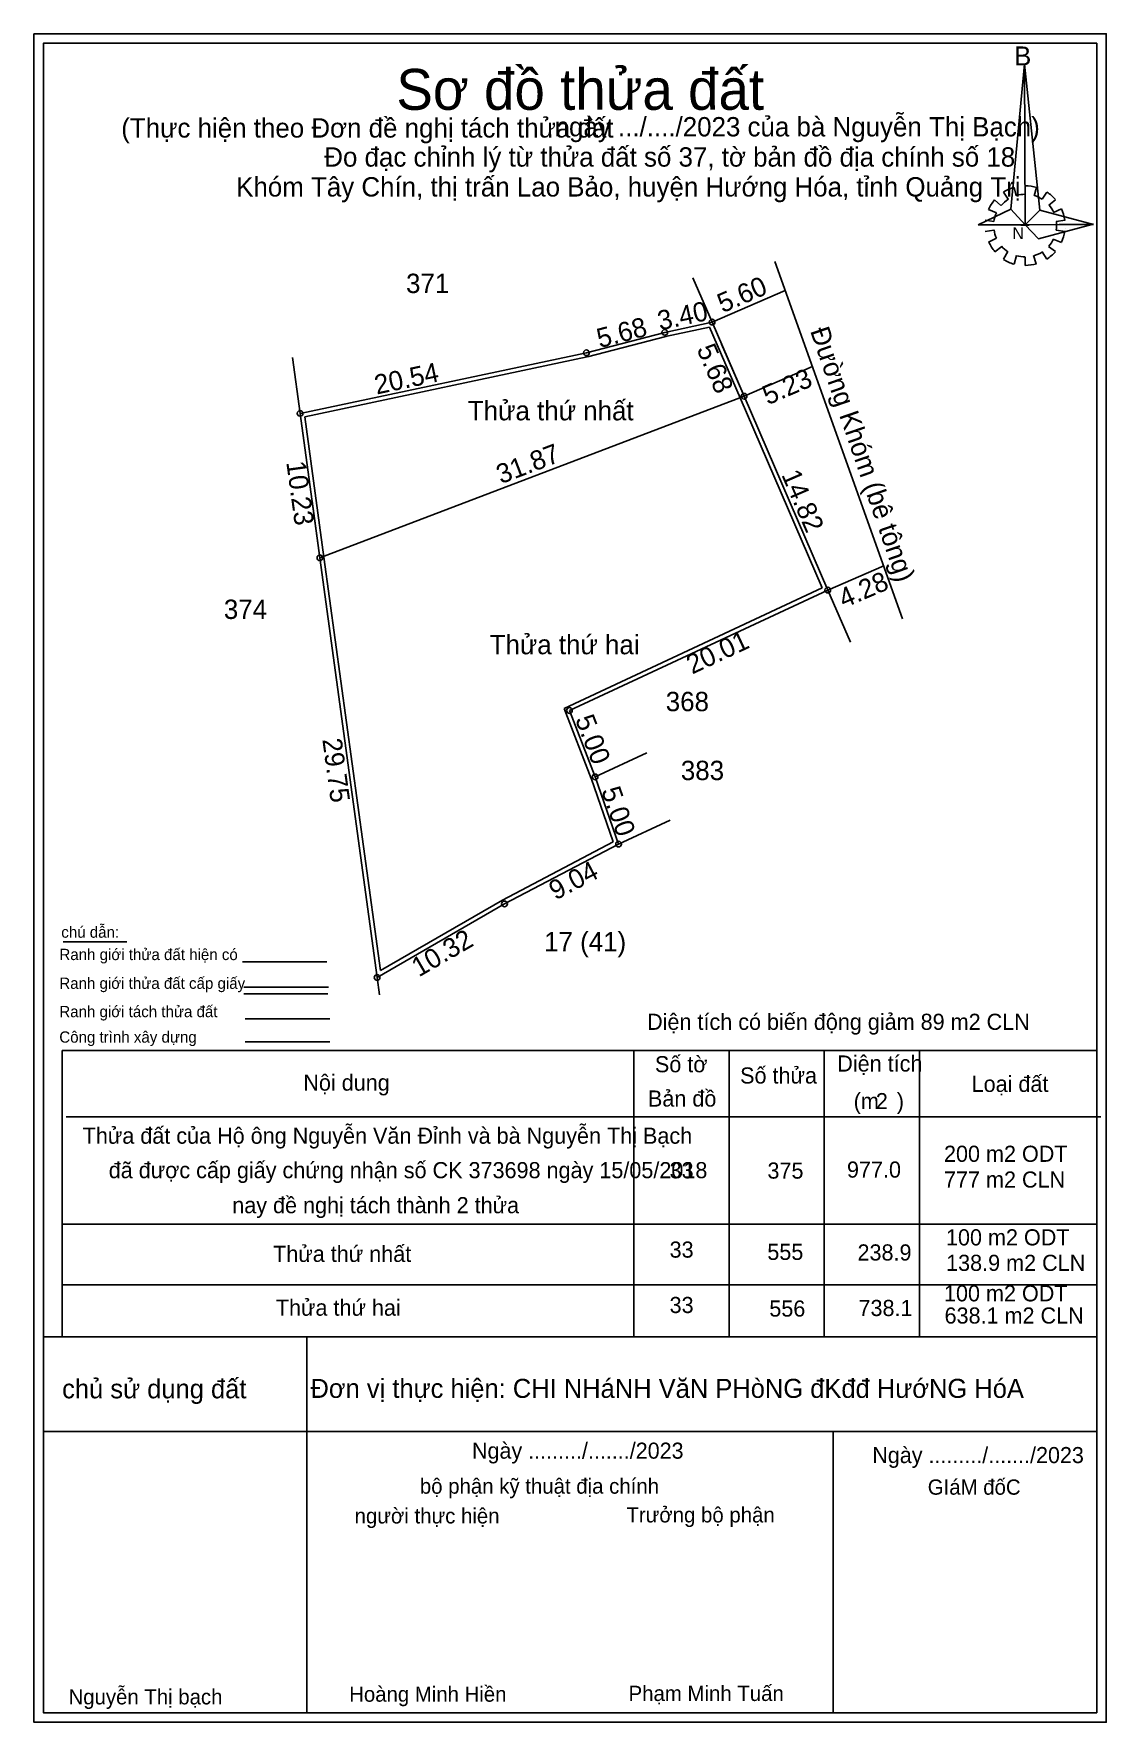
# Model space of a CAD drawing. Extents: x 537511 to 537586, y 1836928 to 1837047.
import ezdxf

# ---------------------------------------------------------------- set-up
doc = ezdxf.new("R2010")
doc.units = 0
for name, color, linetype in [('Level 1', 7, 'Continuous'), ('Level 10', 7, 'Continuous'), ('Level 15', 7, 'Continuous'), ('Level 17', 7, 'Continuous'), ('Level 26', 7, 'Continuous'), ('Level 27', 7, 'Continuous'), ('Level 36', 7, 'Continuous'), ('Level 49', 7, 'Continuous'), ('Level 5', 7, 'Continuous'), ('Level 6', 7, 'Continuous'), ('Level 63', 7, 'Continuous'), ('Level 7', 7, 'Continuous')]:
    doc.layers.add(name, color=color, linetype=linetype)

msp = doc.modelspace()

# ---------------------------------------------------------------- linework, layer by layer
at = {"layer": 'Level 1'}
for p, q in [((537579.58, 1837035.72), (537579.73, 1837035.13)), ((537580.35, 1837035.23), (537580.37, 1837035.84)), ((537581.15, 1837035.72), (537581, 1837035.12)), ((537578.2, 1837034.85), (537578.65, 1837034.45)), ((537579.16, 1837034.89), (537578.83, 1837035.38)), ((537581.55, 1837034.89), (537581.88, 1837035.38)), ((537582.48, 1837034.85), (537582.03, 1837034.47)), ((537582.35, 1837033.95), (537582.9, 1837034.22)), ((537577.56, 1837033.42), (537578.16, 1837033.33)), ((537578.34, 1837033.94), (537577.79, 1837034.16)), ((537580.06, 1837033.06), (537580.64, 1837033.06)), ((537583.16, 1837033.42), (537582.54, 1837033.33)), ((537578.16, 1837032.72), (537577.56, 1837032.62)), ((537577.79, 1837031.88), (537578.34, 1837032.15)), ((537582.92, 1837031.86), (537582.32, 1837032.09)), ((537582.54, 1837032.72), (537583.16, 1837032.62)), ((537583.16, 1837032.85), (537583.16, 1837032.85)), ((537583.16, 1837032.85), (537583.16, 1837032.85)), ((537578.71, 1837031.57), (537578.23, 1837031.19)), ((537578.83, 1837030.68), (537579.14, 1837031.21)), ((537579.76, 1837030.93), (537579.58, 1837030.34)), ((537580.35, 1837030.24), (537580.35, 1837030.83)), ((537580.95, 1837030.93), (537581.13, 1837030.36)), ((537581.88, 1837030.68), (537581.55, 1837031.19)), ((537581.99, 1837031.57), (537582.48, 1837031.21)), ((537512.75, 1836975.11), (537512.75, 1836954.99)), ((537512.75, 1836975.11), (537585.38, 1836975.11)), ((537552.88, 1836975.11), (537552.88, 1836954.99)), ((537559.57, 1836975.11), (537559.57, 1836954.99)), ((537566.26, 1836975.11), (537566.26, 1836954.99)), ((537572.95, 1836975.11), (537572.95, 1836954.99)), ((537513.04, 1836970.44), (537585.67, 1836970.44)), ((537512.75, 1836962.91), (537585.38, 1836962.91)), ((537512.75, 1836958.64), (537585.38, 1836958.64)), ((537511.45, 1836954.99), (537585.38, 1836954.99)), ((537512.75, 1836954.99), (537585.38, 1836954.99)), ((537529.93, 1836954.98), (537529.93, 1836928.6)), ((537510.77, 1836954.34), (537510.77, 1836927.92)), ((537511.44, 1836948.35), (537585.37, 1836948.35)), ((537511.44, 1836948.35), (537511.44, 1836928.6)), ((537566.89, 1836948.35), (537566.89, 1836928.6))]:
    msp.add_line(p, q, dxfattribs=at)
for points in [[(537580.31, 1837044.37), (537580.35, 1837033.08), (537579.36, 1837034.2)], [(537580.31, 1837044.37), (537580.35, 1837033.08), (537581.39, 1837034.13)], [(537577.06, 1837033.08), (537579.36, 1837034.2), (537580.35, 1837033.08)], [(537585.16, 1837033.12), (537580.35, 1837033.08), (537581.39, 1837034.13)], [(537585.13, 1837033.14), (537581.3, 1837032.11), (537580.35, 1837033.08)]]:
    msp.add_lwpolyline(points, close=True, dxfattribs=at)
for centre, major_axis, start_param, end_param in [((537580.36, 1837033.04), (2.81, 0), 1.84956, 2.139009), ((537580.36, 1837033.04), (2.81, 0), 1.279242, 1.563322), ((537580.36, 1837033.04), (2.81, 0), 2.439582, 2.724002), ((537580.36, 1837033.04), (2.21, 0), 2.133735, 2.444963), ((537580.36, 1837033.04), (2.21, 0), 1.569856, 1.856111), ((537580.36, 1837033.04), (2.21, 0), 1.002709, 1.275562), ((537580.36, 1837033.04), (2.81, 0), 0.710562, 0.996872), ((537580.36, 1837033.04), (2.21, 0), 0.426784, 0.706465), ((537580.36, 1837033.04), (2.81, 0), 0.139051, 0.433933), ((537580.36, 1837033.04), (2.21, 0), 2.723685, 3.015158), ((537580.36, 1837033.04), (2.21, 0), 6.135584, 6.416185), ((537580.36, 1837033.04), (2.81, 0), 3.569886, 3.856919), ((537580.36, 1837033.04), (2.21, 0), 3.2823, 3.561051), ((537580.36, 1837033.04), (2.21, 0), 5.561373, 5.839514), ((537580.36, 1837033.04), (2.81, 0), 5.852303, 6.138396), ((537580.36, 1837033.04), (2.21, 0), 3.860776, 4.132583), ((537580.34, 1837033.02), (2.81, 0), 4.147091, 4.436593), ((537580.36, 1837033.04), (2.21, 0), 4.438547, 4.71314), ((537580.36, 1837033.04), (2.21, 0), 4.990871, 5.289332), ((537580.36, 1837033.04), (2.81, 0), 5.285614, 5.567987), ((537580.36, 1837033.04), (2.81, 0), 4.71301, 4.997611)]:
    msp.add_ellipse(centre, major_axis=major_axis, ratio=0.995001, start_param=start_param, end_param=end_param, dxfattribs=at)
at = {"layer": 'Level 10'}
for p, q in [((537562.79, 1837030.52), (537571.75, 1837005.42)), ((537555.06, 1837025.54), (537558.38, 1837026.26)), ((537558.38, 1837026.26), (537560.63, 1837021.05)), ((537549.56, 1837024.11), (537555.06, 1837025.54)), ((537529.46, 1837019.85), (537549.56, 1837024.11)), ((537530.85, 1837009.71), (537560.63, 1837021.05)), ((537560.63, 1837021.05), (537566.5, 1837007.44)), ((537530.85, 1837009.71), (537529.46, 1837019.85)), ((537534.87, 1836980.23), (537530.85, 1837009.71)), ((537566.5, 1837007.44), (537548.37, 1836998.98)), ((537548.37, 1836998.98), (537550.17, 1836994.32)), ((537550.17, 1836994.32), (537551.82, 1836989.6)), ((537551.45, 1836989.75), (537543.67, 1836985.67)), ((537551.82, 1836989.6), (537543.81, 1836985.4)), ((537543.81, 1836985.4), (537534.87, 1836980.23))]:
    msp.add_line(p, q, dxfattribs=at)
at = {"layer": 'Level 15'}
for p, q in [((537563.52, 1837028.48), (537558.38, 1837026.26)), ((537555.12, 1837025.25), (537558.2, 1837025.91)), ((537558.2, 1837025.91), (537560.35, 1837020.93)), ((537549.64, 1837023.82), (537555.14, 1837025.25)), ((537529.8, 1837019.61), (537549.62, 1837023.82)), ((537560.35, 1837020.93), (537566.11, 1837007.59)), ((537531.14, 1837009.75), (537529.8, 1837019.61)), ((537535.11, 1836980.71), (537531.14, 1837009.75)), ((537570.43, 1837009.13), (537566.5, 1837007.44)), ((537566.11, 1837007.59), (537547.99, 1836999.13)), ((537547.99, 1836999.13), (537549.89, 1836994.21)), ((537549.89, 1836994.22), (537551.45, 1836989.75)), ((537543.66, 1836985.66), (537535.11, 1836980.71))]:
    msp.add_line(p, q, dxfattribs=at)
for centre in [(537558.38, 1837026.26), (537555.06, 1837025.54), (537549.56, 1837024.11), (537560.63, 1837021.05), (537529.46, 1837019.85), (537530.85, 1837009.71), (537566.5, 1837007.44), (537548.37, 1836998.98), (537550.17, 1836994.32), (537551.82, 1836989.6), (537543.81, 1836985.4), (537534.87, 1836980.23)]:
    msp.add_circle(centre, 0.2, dxfattribs=at)
at = {"layer": 'Level 17'}
msp.add_line((537512.83, 1836982.73), (537517.31, 1836982.73), dxfattribs=at)
at = {"layer": 'Level 26'}
for p, q in [((537529.46, 1837019.85), (537528.93, 1837023.77)), ((537565.43, 1837023.13), (537560.63, 1837021.06)), ((537534.87, 1836980.23), (537535.04, 1836979))]:
    msp.add_line(p, q, dxfattribs=at)
at = {"layer": 'Level 27'}
for p, q in [((537558.38, 1837026.26), (537557.04, 1837029.37)), ((537560.63, 1837021.05), (537559.04, 1837024.72)), ((537530.85, 1837009.71), (537530.31, 1837013.68)), ((537566.5, 1837007.44), (537568.09, 1837003.77)), ((537566.5, 1837007.44), (537568.09, 1837003.77)), ((537550.17, 1836994.32), (537553.8, 1836996.01)), ((537551.82, 1836989.6), (537555.45, 1836991.28))]:
    msp.add_line(p, q, dxfattribs=at)
at = {"layer": 'Level 5'}
msp.add_lwpolyline([(537510.78, 1837046.51), (537586.05, 1837046.51), (537586.05, 1836927.92), (537510.78, 1836927.92)], close=True, dxfattribs=at)
msp.add_lwpolyline([(537585.38, 1836954.99), (537585.38, 1836928.59), (537511.45, 1836928.59), (537511.45, 1837045.84), (537585.38, 1837045.84), (537585.38, 1836954.99)], dxfattribs=at)
at = {"layer": 'Level 6'}
for p, q in [((537525.42, 1836981.32), (537531.33, 1836981.32)), ((537525.52, 1836979.55), (537531.46, 1836979.55)), ((537525.52, 1836979.08), (537531.41, 1836979.08))]:
    msp.add_line(p, q, dxfattribs=at)
at = {"layer": 'Level 63'}
for p, q in [((537525.6, 1836977.33), (537531.54, 1836977.33)), ((537525.6, 1836975.7), (537531.54, 1836975.7))]:
    msp.add_line(p, q, dxfattribs=at)

# ---------------------------------------------------------------- texts
at = {"layer": 'Level 1'}
for s, height, p in [('B', 1.33, (537579.6, 1837044.29)), ('Sơ đồ thửa đất', 2.8739, (537536.22, 1837041.17)), ('N', 0.828, (537579.47, 1837032.09)), ('chủ sử dụng đất', 1.3379, (537512.76, 1836950.67)), ('Đơn vị thực hiện: CHI NHáNH VăN PHòNG đKđđ HướNG HóA', 1.3379, (537530.19, 1836950.7)), ('bộ phận kỹ thuật địa chính', 1.0702, (537537.87, 1836943.97)), ('GIáM đốC', 1.07, (537573.52, 1836943.9)), ('người thực hiện', 1.0702, (537533.29, 1836941.88)), ('Trưởng bộ phận', 1.0702, (537552.37, 1836941.95)), ('Nguyễn Thị bạch', 1.0684, (537513.21, 1836929.17)), ('Hoàng Minh Hiền', 1.0684, (537532.91, 1836929.36)), ('Phạm Minh Tuấn', 1.0702, (537552.52, 1836929.41))]:
    msp.add_text(s, height=height, dxfattribs=at).set_placement(p)
at = {"layer": 'Level 36'}
for s, p in [('371', (537536.9, 1837028.3)), ('374', (537524.11, 1837005.41)), ('368', (537555.13, 1836998.93)), ('383', (537556.19, 1836994.09)), ('17 (41)', (537546.59, 1836982.06))]:
    msp.add_text(s, height=1.36, dxfattribs=at).set_placement(p)
at = {"layer": 'Level 49'}
for s, rotation, p in [('3.40', 12.2361, (537554.72, 1837025.67)), ('5.68', 14.5742, (537550.49, 1837024.43)), ('5.68', 293.3381, (537557.28, 1837024.37)), ('20.54', 11.9663, (537534.84, 1837021.17)), ('31.87', 20.8427, (537543.56, 1837014.87)), ('10.23', 277.7759, (537528.49, 1837016.42)), ('14.82', 293.3381, (537563.23, 1837015.54)), ('20.01', 25.0152, (537556.98, 1837001.5)), ('5.00', 291.1199, (537548.75, 1836998.37)), ('29.75', 277.776, (537531.02, 1836996.95)), ('5.00', 289.2684, (537550.59, 1836993.36)), ('9.04', 27.67, (537547.39, 1836985.63)), ('10.32', 30.0409, (537537.8, 1836980.23))]:
    msp.add_text(s, height=1.36, rotation=rotation, dxfattribs=at).set_placement(p)
at = {"layer": 'Level 6'}
for s, height, p in [('Thửa thứ nhất', 1.36, (537541.24, 1837019.36)), ('Thửa thứ hai', 1.36, (537542.77, 1837002.93)), ('chú dẫn:', 0.791, (537512.7, 1836983.02)), ('Ranh giới thửa đất hiện có ', 0.7911, (537512.57, 1836981.45)), ('Ranh giới thửa đất cấp giấy', 0.7911, (537512.56, 1836979.43)), ('Ranh giới tách thửa đất', 0.7911, (537512.56, 1836977.44)), ('Diện tích có biến động giảm 89 m2 CLN', 1.1329, (537553.82, 1836976.55)), ('Công trình xây dựng', 0.7911, (537512.56, 1836975.65)), ('Số tờ', 1.133, (537554.37, 1836973.57)), ('Số thửa', 1.133, (537560.35, 1836972.78)), ('Diện tích', 1.133, (537567.17, 1836973.62)), ('Nội dung', 1.133, (537529.69, 1836972.28)), ('Loại đất', 1.133, (537576.6, 1836972.19)), ('Bản đồ', 1.133, (537553.88, 1836971.16)), ('(m   )', 1.133, (537568.32, 1836970.98)), ('2', 1.13, (537569.88, 1836970.98)), ('Thửa đất của Hộ ông Nguyễn Văn Đỉnh và bà Nguyễn Thị Bạch', 1.1329, (537514.2, 1836968.55)), ('200 m2 ODT', 1.133, (537574.66, 1836967.28)), (' đã được cấp giấy chứng nhận số CK 373698 ngày 15/05/2018', 1.1329, (537515.61, 1836966.13)), ('33', 1.133, (537555.4, 1836966.12)), ('375', 1.133, (537562.27, 1836966.1)), ('977.0', 1.133, (537567.85, 1836966.17)), ('777 m2 CLN', 1.133, (537574.66, 1836965.47)), ('nay đề nghị tách thành 2 thửa', 1.1329, (537524.7, 1836963.67)), ('100 m2 ODT', 1.133, (537574.8, 1836961.41)), ('Thửa thứ nhất', 1.1329, (537527.57, 1836960.25)), ('33', 1.133, (537555.4, 1836960.55)), ('555', 1.133, (537562.26, 1836960.39)), ('238.9', 1.133, (537568.59, 1836960.35)), ('138.9 m2 CLN', 1.1329, (537574.81, 1836959.62)), ('100 m2 ODT', 1.133, (537574.66, 1836957.48)), ('Thửa thứ hai', 1.1329, (537527.76, 1836956.47)), ('33', 1.133, (537555.4, 1836956.66)), ('556', 1.133, (537562.4, 1836956.41)), ('738.1', 1.133, (537568.66, 1836956.45)), ('638.1 m2 CLN', 1.1329, (537574.7, 1836955.92)), ('Ngày ........./......./2023', 1.1288, (537541.53, 1836946.43)), ('Ngày ........./......./2023', 1.1288, (537569.63, 1836946.12))]:
    msp.add_text(s, height=height, dxfattribs=at).set_placement(p)
at = {"layer": 'Level 63'}
for s, rotation, p in [('5.60', 23.3598, (537559.12, 1837026.88)), ('Đường Khóm (bê tông)', 289.0434, (537565.25, 1837025.65)), ('5.23', 23.3598, (537562.29, 1837020.41)), ('4.28', 23.2689, (537567.64, 1837006.15))]:
    msp.add_text(s, height=1.36, rotation=rotation, dxfattribs=at).set_placement(p)
at = {"layer": 'Level 7'}
for s, p in [('(Thực hiện theo Đơn đề nghị tách thửa đất', (537516.91, 1837039.22)), ('ngày .../..../2023 của bà Nguyễn Thị Bạch)', (537547.33, 1837039.3)), ('Đo đạc chỉnh lý từ thửa đất số 37, tờ bản đồ địa chính số 18', (537531.16, 1837037.18)), (' Khóm Tây Chín, thị trấn Lao Bảo, huyện Hướng Hóa, tỉnh Quảng Trị', (537524.47, 1837035.08))]:
    msp.add_text(s, height=1.3595, dxfattribs=at).set_placement(p)

doc.saveas('drawing.dxf')
